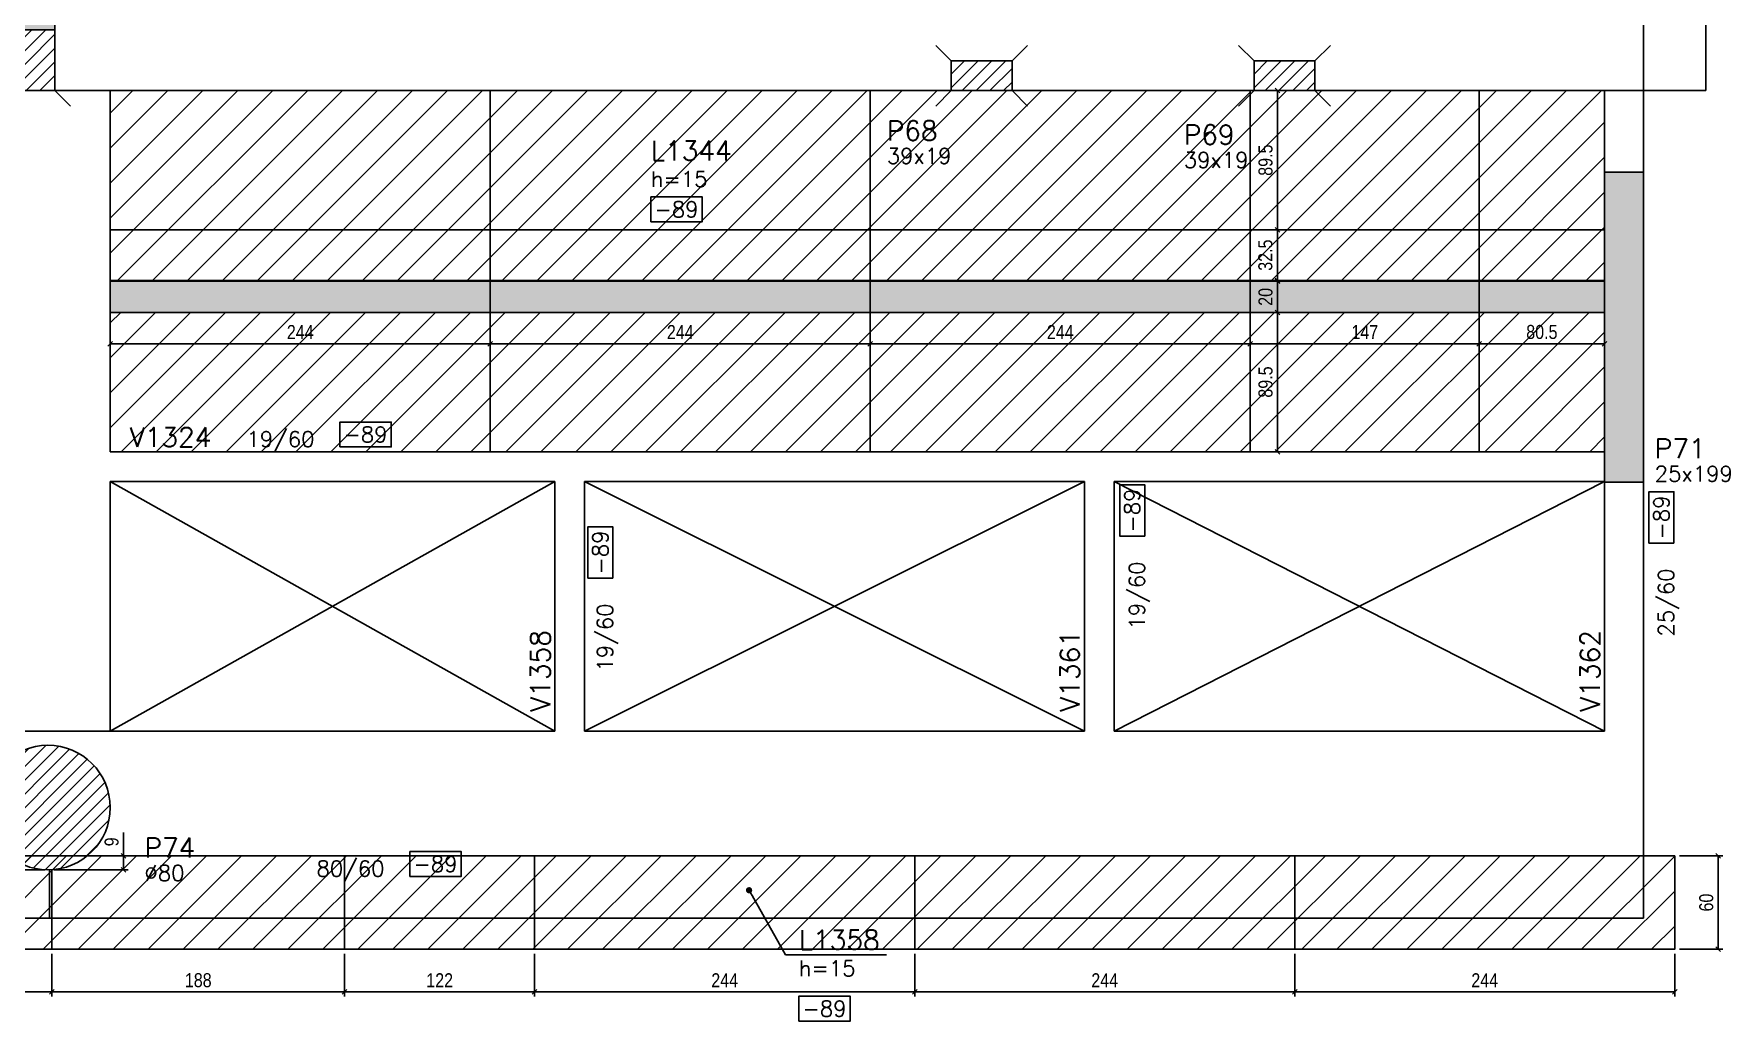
# Model space of a CAD drawing. Extents: x -3557 to 8661, y -614 to 3008.
# Drawn here: x 6083 to 7172, y 94 to 728 of the extents above; entities that cross this region are included whole.
import ezdxf
from ezdxf import colors
from ezdxf.entities.mleader import LeaderData, LeaderLine
from ezdxf.enums import TextEntityAlignment as Align
from ezdxf.math import Vec2, Vec3

# ---------------------------------------------------------------- set-up
doc = ezdxf.new("R2010")
doc.units = 0
for name, color, linetype in [('COTA', 241, 'Continuous'), ('F-AUX-RED', 1, 'Continuous'), ('F-DESNIVEL-8', 11, 'Continuous'), ('F-LAJES', 3, 'Continuous'), ('F-LAJES-DIM', 2, 'Continuous'), ('F-LAJES-NOME', 4, 'Continuous'), ('F-PILARES-DIM', 172, 'Continuous'), ('F-PILARES-HACH', 174, 'Continuous'), ('F-PILARES-M', 170, 'Continuous'), ('F-PILARES-N', 170, 'Continuous'), ('F-PILARES-NASCE', 4, 'Continuous'), ('F-PILARES-NOME', 170, 'Continuous'), ('F-PILARES-S', 170, 'Continuous'), ('F-VIGAS', 3, 'Continuous'), ('F-VIGAS-DIM', 2, 'Continuous'), ('F-VIGAS-NOME', 4, 'Continuous'), ('F-VÃO', 1, 'Continuous'), ('Painéis', 200, 'Continuous')]:
    doc.layers.add(name, color=color, linetype=linetype)
doc.layers.add('F-DESNIVEL-3', color=7, linetype='Continuous', true_color=0xd5c7ff)
doc.layers.add('Hachura', color=251, linetype='Continuous', lineweight=9)
doc.styles.add('COTA TECNICA-50', font='techl___.ttf', dxfattribs={"height": 9})
doc.styles.add('MCP', font='romans.shx')
doc.styles.get("Standard").update_dxf_attribs({"font": 'arial.ttf'})
doc.dimstyles.new('COTA PAINEL-50', dxfattribs={"dimtxt": 9, "dimasz": 3, "dimexe": 3, "dimexo": 3, "dimgap": 3, "dimtad": 1, "dimdec": 1, "dimzin": 12, "dimdsep": 46, "dimtxsty": 'COTA TECNICA-50', "dimblk1": 'OBLIQUE', "dimblk2": 'OBLIQUE', "dimsah": 1, "dimcen": 0.9, "dimclrd": 4, "dimclre": 4, "dimclrt": 240, "dimadec": 1, "dimazin": 3, "dimtfac": 1, "dimtdec": 1, "dimtmove": 0, "dimatfit": 3, "dimfxl": 1, "dimtolj": 1, "dimtzin": 12, "dimarcsym": 0})
pattern_1 = [(45, (3857.195, 715.201), (-4.419417, 4.419417), [])]

# ---------------------------------------------------------------- blocks, each defined once
blk = doc.blocks.new('*U525')
at = {"layer": 'F-LAJES-DIM', "color": 1}
blk.add_lwpolyline([(0, 0), (33, 0), (33, 16), (0, 16)], close=True, dxfattribs=at)
at = {"layer": 'F-LAJES-DIM', "style": 'MCP'}
blk.add_attdef('DIM', text='', height=10, dxfattribs=at).set_placement((16.5, 8), align=Align.MIDDLE_CENTER)
blk = doc.blocks.new('*U497')
at = {"layer": 'F-LAJES-DIM', "color": 1}
blk.add_lwpolyline([(0, 0), (33, 0), (33, 16), (0, 16)], close=True, dxfattribs=at)
at = {"layer": 'F-LAJES-DIM', "style": 'MCP'}
blk.add_attdef('DIM', text='', height=10, dxfattribs=at).set_placement((16.5, 8), align=Align.MIDDLE_CENTER)
blk = doc.blocks.new('*U539')
at = {"layer": 'F-VIGAS-DIM', "color": 1}
blk.add_lwpolyline([(0, 0), (33, 0), (33, 16), (0, 16)], close=True, dxfattribs=at)
at = {"layer": 'F-VIGAS-DIM', "style": 'MCP'}
blk.add_attdef('DIM', text='', height=10, dxfattribs=at).set_placement((16.5, 8), align=Align.MIDDLE_CENTER)
blk = doc.blocks.new('*U540')
at = {"layer": 'F-VIGAS-DIM', "color": 1}
blk.add_lwpolyline([(0, 0), (33, 0), (33, 16), (0, 16)], close=True, dxfattribs=at)
at = {"layer": 'F-VIGAS-DIM', "style": 'MCP'}
blk.add_attdef('DIM', text='', height=10, dxfattribs=at).set_placement((16.5, 8), align=Align.MIDDLE_CENTER)
blk = doc.blocks.new('*U541')
at = {"layer": 'F-VIGAS-DIM', "color": 1}
blk.add_lwpolyline([(0, 0), (33, 0), (33, 16), (0, 16)], close=True, dxfattribs=at)
at = {"layer": 'F-VIGAS-DIM', "style": 'MCP'}
blk.add_attdef('DIM', text='', height=10, dxfattribs=at).set_placement((16.5, 8), align=Align.MIDDLE_CENTER)
blk = doc.blocks.new('*U543')
at = {"layer": 'F-VIGAS-DIM', "color": 1}
blk.add_lwpolyline([(0, 0), (33, 0), (33, 16), (0, 16)], close=True, dxfattribs=at)
at = {"layer": 'F-VIGAS-DIM', "style": 'MCP'}
blk.add_attdef('DIM', text='', height=10, dxfattribs=at).set_placement((16.5, 8), align=Align.MIDDLE_CENTER)
blk = doc.blocks.new('*U532')
at = {"layer": 'F-VIGAS-DIM', "color": 1}
blk.add_lwpolyline([(0, 0), (33, 0), (33, 16), (0, 16)], close=True, dxfattribs=at)
at = {"layer": 'F-VIGAS-DIM', "style": 'MCP'}
blk.add_attdef('DIM', text='', height=10, dxfattribs=at).set_placement((16.5, 8), align=Align.MIDDLE_CENTER)
blk = doc.blocks.new('_Dot')
at = {"color": 0, "linetype": 'ByBlock', "lineweight": -2}
blk.add_line((-0.5, 0), (-1, 0), dxfattribs=at)
at = {"color": 0, "linetype": 'ByBlock', "const_width": 0.5}
blk.add_lwpolyline([(-0.25, 0, 1), (0.25, 0, 1)], format="xyb", close=True, dxfattribs=at)
blk = doc.blocks.new('_Oblique')
at = {"color": 0, "linetype": 'ByBlock', "lineweight": -2}
blk.add_line((-0.5, -0.5), (0.5, 0.5), dxfattribs=at)
blk = doc.blocks.new('*D679')
at = {"layer": 'COTA', "color": 4, "lineweight": -2, "transparency": 16777216}
for p, q in [((6132.2, 545.7), (6132.2, 525.5)), ((6376.2, 545.7), (6376.2, 525.5)), ((6132.2, 528.5), (6376.2, 528.5))]:
    blk.add_line(p, q, dxfattribs=at)
at = {"layer": 'Defpoints', "color": 0, "transparency": 16777216}
for p in [(6132.2, 548.7), (6376.2, 548.7), (6376.2, 528.5)]:
    blk.add_point(p, dxfattribs=at)
at = {"layer": 'COTA', "color": 4, "lineweight": -2, "transparency": 16777216, "xscale": 3, "yscale": 3, "zscale": 3, "rotation": 180}
blk.add_blockref('_Oblique', (6132.2, 528.5), dxfattribs=at)
at = {"layer": 'COTA', "color": 4, "lineweight": -2, "transparency": 16777216, "xscale": 3, "yscale": 3, "zscale": 3}
blk.add_blockref('_Oblique', (6376.2, 528.5), dxfattribs=at)
at = {"layer": 'COTA', "color": 240, "transparency": 16777216, "insert": (6254.2, 536.1), "char_height": 9, "attachment_point": 5, "style": 'COTA TECNICA-50'}
blk.add_mtext('\\A1;244', dxfattribs=at)
blk = doc.blocks.new('*D680')
at = {"layer": 'COTA', "color": 4, "lineweight": -2, "transparency": 16777216}
for p, q in [((6376.2, 578.2), (6376.2, 525.5)), ((6620.2, 545.7), (6620.2, 525.5)), ((6376.2, 528.5), (6620.2, 528.5))]:
    blk.add_line(p, q, dxfattribs=at)
at = {"layer": 'Defpoints', "color": 0, "transparency": 16777216}
for p in [(6376.2, 581.2), (6620.2, 548.7), (6620.2, 528.5)]:
    blk.add_point(p, dxfattribs=at)
at = {"layer": 'COTA', "color": 4, "lineweight": -2, "transparency": 16777216, "xscale": 3, "yscale": 3, "zscale": 3, "rotation": 180}
blk.add_blockref('_Oblique', (6376.2, 528.5), dxfattribs=at)
at = {"layer": 'COTA', "color": 4, "lineweight": -2, "transparency": 16777216, "xscale": 3, "yscale": 3, "zscale": 3}
blk.add_blockref('_Oblique', (6620.2, 528.5), dxfattribs=at)
at = {"layer": 'COTA', "color": 240, "transparency": 16777216, "insert": (6498.2, 536.1), "char_height": 9, "attachment_point": 5, "style": 'COTA TECNICA-50'}
blk.add_mtext('\\A1;244', dxfattribs=at)
blk = doc.blocks.new('*D681')
at = {"layer": 'COTA', "color": 4, "lineweight": -2, "transparency": 16777216}
for p, q in [((6620.2, 545.7), (6620.2, 525.5)), ((6864.2, 545.7), (6864.2, 525.5)), ((6620.2, 528.5), (6864.2, 528.5))]:
    blk.add_line(p, q, dxfattribs=at)
at = {"layer": 'Defpoints', "color": 0, "transparency": 16777216}
for p in [(6620.2, 548.7), (6864.2, 548.7), (6864.2, 528.5)]:
    blk.add_point(p, dxfattribs=at)
at = {"layer": 'COTA', "color": 4, "lineweight": -2, "transparency": 16777216, "xscale": 3, "yscale": 3, "zscale": 3, "rotation": 180}
blk.add_blockref('_Oblique', (6620.2, 528.5), dxfattribs=at)
at = {"layer": 'COTA', "color": 4, "lineweight": -2, "transparency": 16777216, "xscale": 3, "yscale": 3, "zscale": 3}
blk.add_blockref('_Oblique', (6864.2, 528.5), dxfattribs=at)
at = {"layer": 'COTA', "color": 240, "transparency": 16777216, "insert": (6742.2, 536.1), "char_height": 9, "attachment_point": 5, "style": 'COTA TECNICA-50'}
blk.add_mtext('\\A1;244', dxfattribs=at)
blk = doc.blocks.new('*D682')
at = {"layer": 'COTA', "color": 4, "lineweight": -2, "transparency": 16777216}
for p, q in [((6864.2, 545.7), (6864.2, 525.5)), ((7011.2, 545.7), (7011.2, 525.5)), ((6864.2, 528.5), (7011.2, 528.5))]:
    blk.add_line(p, q, dxfattribs=at)
at = {"layer": 'Defpoints', "color": 0, "transparency": 16777216}
for p in [(6864.2, 548.7), (7011.2, 548.7), (7011.2, 528.5)]:
    blk.add_point(p, dxfattribs=at)
at = {"layer": 'COTA', "color": 4, "lineweight": -2, "transparency": 16777216, "xscale": 3, "yscale": 3, "zscale": 3, "rotation": 180}
blk.add_blockref('_Oblique', (6864.2, 528.5), dxfattribs=at)
at = {"layer": 'COTA', "color": 4, "lineweight": -2, "transparency": 16777216, "xscale": 3, "yscale": 3, "zscale": 3}
blk.add_blockref('_Oblique', (7011.2, 528.5), dxfattribs=at)
at = {"layer": 'COTA', "color": 240, "transparency": 16777216, "insert": (6937.7, 536.1), "char_height": 9, "attachment_point": 5, "style": 'COTA TECNICA-50'}
blk.add_mtext('\\A1;147', dxfattribs=at)
blk = doc.blocks.new('*D683')
at = {"layer": 'COTA', "color": 4, "lineweight": -2, "transparency": 16777216}
for p, q in [((6867.2, 548.7), (6884.6, 548.7)), ((6881.6, 459.2), (6881.6, 548.7)), ((6867.2, 459.2), (6884.6, 459.2))]:
    blk.add_line(p, q, dxfattribs=at)
at = {"layer": 'Defpoints', "color": 0, "transparency": 16777216}
for p in [(6864.2, 548.7), (6881.6, 548.7), (6864.2, 459.2)]:
    blk.add_point(p, dxfattribs=at)
at = {"layer": 'COTA', "color": 4, "lineweight": -2, "transparency": 16777216, "xscale": 3, "yscale": 3, "zscale": 3}
for p, rotation in [((6881.6, 548.7), 90), ((6881.6, 459.2), 270)]:
    blk.add_blockref('_Oblique', p, dxfattribs=dict(at, rotation=rotation))
at = {"layer": 'COTA', "color": 240, "transparency": 16777216, "insert": (6874, 504), "char_height": 9, "attachment_point": 5, "rotation": 90, "style": 'COTA TECNICA-50'}
blk.add_mtext('\\A1;89.5', dxfattribs=at)
blk = doc.blocks.new('*D684')
at = {"layer": 'COTA', "color": 4, "lineweight": -2, "transparency": 16777216}
for p, q in [((6867.2, 568.7), (6884.6, 568.7)), ((6881.6, 548.7), (6881.6, 568.7)), ((6867.2, 548.7), (6884.6, 548.7))]:
    blk.add_line(p, q, dxfattribs=at)
at = {"layer": 'Defpoints', "color": 0, "transparency": 16777216}
for p in [(6864.2, 568.7), (6881.6, 568.7), (6864.2, 548.7)]:
    blk.add_point(p, dxfattribs=at)
at = {"layer": 'COTA', "color": 4, "lineweight": -2, "transparency": 16777216, "xscale": 3, "yscale": 3, "zscale": 3}
for p, rotation in [((6881.6, 568.7), 90), ((6881.6, 548.7), 270)]:
    blk.add_blockref('_Oblique', p, dxfattribs=dict(at, rotation=rotation))
at = {"layer": 'COTA', "color": 240, "transparency": 16777216, "insert": (6874, 558.7), "char_height": 9, "attachment_point": 5, "rotation": 90, "style": 'COTA TECNICA-50'}
blk.add_mtext('\\A1;20', dxfattribs=at)
blk = doc.blocks.new('*D685')
at = {"layer": 'COTA', "color": 4, "lineweight": -2, "transparency": 16777216}
for p, q in [((6867.2, 601.7), (6884.6, 601.7)), ((6881.6, 569.2), (6881.6, 601.7)), ((6867.2, 569.2), (6884.6, 569.2))]:
    blk.add_line(p, q, dxfattribs=at)
at = {"layer": 'Defpoints', "color": 0, "transparency": 16777216}
for p in [(6864.2, 601.7), (6881.6, 601.7), (6864.2, 569.2)]:
    blk.add_point(p, dxfattribs=at)
at = {"layer": 'COTA', "color": 4, "lineweight": -2, "transparency": 16777216, "xscale": 3, "yscale": 3, "zscale": 3}
for p, rotation in [((6881.6, 601.7), 90), ((6881.6, 569.2), 270)]:
    blk.add_blockref('_Oblique', p, dxfattribs=dict(at, rotation=rotation))
at = {"layer": 'COTA', "color": 240, "transparency": 16777216, "insert": (6873.9, 585.5), "char_height": 9, "attachment_point": 5, "rotation": 90, "style": 'COTA TECNICA-50'}
blk.add_mtext('\\A1;32.5', dxfattribs=at)
blk = doc.blocks.new('*D849')
at = {"layer": 'COTA', "color": 4, "lineweight": -2, "transparency": 16777216}
for p, q in [((6867.2, 691.2), (6884.6, 691.2)), ((6881.6, 601.7), (6881.6, 691.2)), ((6867.2, 601.7), (6884.6, 601.7))]:
    blk.add_line(p, q, dxfattribs=at)
at = {"layer": 'Defpoints', "color": 0, "transparency": 16777216}
for p in [(6864.2, 691.2), (6881.6, 691.2), (6864.2, 601.7)]:
    blk.add_point(p, dxfattribs=at)
at = {"layer": 'COTA', "color": 4, "lineweight": -2, "transparency": 16777216, "xscale": 3, "yscale": 3, "zscale": 3}
for p, rotation in [((6881.6, 691.2), 90), ((6881.6, 601.7), 270)]:
    blk.add_blockref('_Oblique', p, dxfattribs=dict(at, rotation=rotation))
at = {"layer": 'COTA', "color": 240, "transparency": 16777216, "insert": (6874, 646.5), "char_height": 9, "attachment_point": 5, "rotation": 90, "style": 'COTA TECNICA-50'}
blk.add_mtext('\\A1;89.5', dxfattribs=at)
blk = doc.blocks.new('*D850')
at = {"layer": 'COTA', "color": 4, "lineweight": -2, "transparency": 16777216}
for p, q in [((7011.2, 545.7), (7011.2, 525.5)), ((7091.7, 545.7), (7091.7, 525.5)), ((7011.2, 528.5), (7091.7, 528.5))]:
    blk.add_line(p, q, dxfattribs=at)
at = {"layer": 'Defpoints', "color": 0, "transparency": 16777216}
for p in [(7011.2, 548.7), (7091.7, 548.7), (7091.7, 528.5)]:
    blk.add_point(p, dxfattribs=at)
at = {"layer": 'COTA', "color": 4, "lineweight": -2, "transparency": 16777216, "xscale": 3, "yscale": 3, "zscale": 3, "rotation": 180}
blk.add_blockref('_Oblique', (7011.2, 528.5), dxfattribs=at)
at = {"layer": 'COTA', "color": 4, "lineweight": -2, "transparency": 16777216, "xscale": 3, "yscale": 3, "zscale": 3}
blk.add_blockref('_Oblique', (7091.7, 528.5), dxfattribs=at)
at = {"layer": 'COTA', "color": 240, "transparency": 16777216, "insert": (7051.4, 536.1), "char_height": 9, "attachment_point": 5, "style": 'COTA TECNICA-50'}
blk.add_mtext('\\A1;80.5', dxfattribs=at)
blk = doc.blocks.new('*D889')
at = {"layer": 'COTA', "color": 4, "lineweight": -2, "transparency": 16777216}
for p, q in [((6404.7, 136.7), (6404.7, 109.3)), ((6648.7, 136.7), (6648.7, 109.3)), ((6404.7, 112.3), (6648.7, 112.3))]:
    blk.add_line(p, q, dxfattribs=at)
at = {"layer": 'Defpoints', "color": 0, "transparency": 16777216}
for p in [(6404.7, 139.7), (6648.7, 139.7), (6648.7, 112.3)]:
    blk.add_point(p, dxfattribs=at)
at = {"layer": 'COTA', "color": 4, "lineweight": -2, "transparency": 16777216, "xscale": 3, "yscale": 3, "zscale": 3, "rotation": 180}
blk.add_blockref('_Oblique', (6404.7, 112.3), dxfattribs=at)
at = {"layer": 'COTA', "color": 4, "lineweight": -2, "transparency": 16777216, "xscale": 3, "yscale": 3, "zscale": 3}
blk.add_blockref('_Oblique', (6648.7, 112.3), dxfattribs=at)
at = {"layer": 'COTA', "color": 240, "transparency": 16777216, "insert": (6526.7, 119.8), "char_height": 9, "attachment_point": 5, "style": 'COTA TECNICA-50'}
blk.add_mtext('\\A1;244', dxfattribs=at)
blk = doc.blocks.new('*D890')
at = {"layer": 'COTA', "color": 4, "lineweight": -2, "transparency": 16777216}
for p, q in [((6648.7, 136.7), (6648.7, 109.3)), ((6892.7, 136.7), (6892.7, 109.3)), ((6648.7, 112.3), (6892.7, 112.3))]:
    blk.add_line(p, q, dxfattribs=at)
at = {"layer": 'Defpoints', "color": 0, "transparency": 16777216}
for p in [(6648.7, 139.7), (6892.7, 139.7), (6892.7, 112.3)]:
    blk.add_point(p, dxfattribs=at)
at = {"layer": 'COTA', "color": 4, "lineweight": -2, "transparency": 16777216, "xscale": 3, "yscale": 3, "zscale": 3, "rotation": 180}
blk.add_blockref('_Oblique', (6648.7, 112.3), dxfattribs=at)
at = {"layer": 'COTA', "color": 4, "lineweight": -2, "transparency": 16777216, "xscale": 3, "yscale": 3, "zscale": 3}
blk.add_blockref('_Oblique', (6892.7, 112.3), dxfattribs=at)
at = {"layer": 'COTA', "color": 240, "transparency": 16777216, "insert": (6770.7, 119.8), "char_height": 9, "attachment_point": 5, "style": 'COTA TECNICA-50'}
blk.add_mtext('\\A1;244', dxfattribs=at)
blk = doc.blocks.new('*D891')
at = {"layer": 'COTA', "color": 4, "lineweight": -2, "transparency": 16777216}
for p, q in [((6892.7, 136.7), (6892.7, 109.3)), ((7136.7, 136.7), (7136.7, 109.3)), ((6892.7, 112.3), (7136.7, 112.3))]:
    blk.add_line(p, q, dxfattribs=at)
at = {"layer": 'Defpoints', "color": 0, "transparency": 16777216}
for p in [(6892.7, 139.7), (7136.7, 139.7), (7136.7, 112.3)]:
    blk.add_point(p, dxfattribs=at)
at = {"layer": 'COTA', "color": 4, "lineweight": -2, "transparency": 16777216, "xscale": 3, "yscale": 3, "zscale": 3, "rotation": 180}
blk.add_blockref('_Oblique', (6892.7, 112.3), dxfattribs=at)
at = {"layer": 'COTA', "color": 4, "lineweight": -2, "transparency": 16777216, "xscale": 3, "yscale": 3, "zscale": 3}
blk.add_blockref('_Oblique', (7136.7, 112.3), dxfattribs=at)
at = {"layer": 'COTA', "color": 240, "transparency": 16777216, "insert": (7014.7, 119.8), "char_height": 9, "attachment_point": 5, "style": 'COTA TECNICA-50'}
blk.add_mtext('\\A1;244', dxfattribs=at)
blk = doc.blocks.new('*D920')
at = {"layer": 'COTA', "color": 4, "lineweight": -2, "transparency": 16777216}
for p, q in [((7139.7, 199.7), (7167.6, 199.7)), ((7164.6, 139.7), (7164.6, 199.7)), ((7139.7, 139.7), (7167.6, 139.7))]:
    blk.add_line(p, q, dxfattribs=at)
at = {"layer": 'Defpoints', "color": 0, "transparency": 16777216}
for p in [(7136.7, 199.7), (7164.6, 199.7), (7136.7, 139.7)]:
    blk.add_point(p, dxfattribs=at)
at = {"layer": 'COTA', "color": 4, "lineweight": -2, "transparency": 16777216, "xscale": 3, "yscale": 3, "zscale": 3}
for p, rotation in [((7164.6, 199.7), 90), ((7164.6, 139.7), 270)]:
    blk.add_blockref('_Oblique', p, dxfattribs=dict(at, rotation=rotation))
at = {"layer": 'COTA', "color": 240, "transparency": 16777216, "insert": (7157, 169.7), "char_height": 9, "attachment_point": 5, "rotation": 90, "style": 'COTA TECNICA-50'}
blk.add_mtext('\\A1;60', dxfattribs=at)
blk = doc.blocks.new('*D921')
at = {"layer": 'COTA', "color": 4, "lineweight": -2, "transparency": 16777216}
for p, q in [((6063.9, 199.7), (6056, 199.7)), ((6059, 199.7), (6059, 190.7)), ((6090.2, 190.7), (6056, 190.7)), ((6059, 190.7), (6059, 175.7))]:
    blk.add_line(p, q, dxfattribs=at)
at = {"layer": 'Defpoints', "color": 0, "transparency": 16777216}
for p in [(6066.9, 199.7), (6059, 190.7), (6093.2, 190.7)]:
    blk.add_point(p, dxfattribs=at)
at = {"layer": 'COTA', "color": 4, "lineweight": -2, "transparency": 16777216, "xscale": 3, "yscale": 3, "zscale": 3}
for p, rotation in [((6059, 199.7), 90), ((6059, 190.7), 270)]:
    blk.add_blockref('_Oblique', p, dxfattribs=dict(at, rotation=rotation))
at = {"layer": 'COTA', "color": 240, "transparency": 16777216, "insert": (6051.4, 181.7), "char_height": 9, "attachment_point": 5, "rotation": 90, "style": 'COTA TECNICA-50'}
blk.add_mtext('\\A1;9', dxfattribs=at)
blk = doc.blocks.new('*D922')
at = {"layer": 'COTA', "color": 4, "lineweight": -2, "transparency": 16777216}
for p, q in [((6140.7, 199.7), (6140.7, 214.7)), ((6120.5, 199.7), (6143.7, 199.7)), ((6140.7, 190.7), (6140.7, 199.7)), ((6096.2, 190.7), (6143.7, 190.7))]:
    blk.add_line(p, q, dxfattribs=at)
at = {"layer": 'Defpoints', "color": 0, "transparency": 16777216}
for p in [(6117.5, 199.7), (6140.7, 199.7), (6093.2, 190.7)]:
    blk.add_point(p, dxfattribs=at)
at = {"layer": 'COTA', "color": 4, "lineweight": -2, "transparency": 16777216, "xscale": 3, "yscale": 3, "zscale": 3}
for p, rotation in [((6140.7, 199.7), 90), ((6140.7, 190.7), 270)]:
    blk.add_blockref('_Oblique', p, dxfattribs=dict(at, rotation=rotation))
at = {"layer": 'COTA', "color": 240, "transparency": 16777216, "insert": (6133.1, 208.7), "char_height": 9, "attachment_point": 5, "rotation": 90, "style": 'COTA TECNICA-50'}
blk.add_mtext('\\A1;9', dxfattribs=at)
blk = doc.blocks.new('*D939')
at = {"layer": 'COTA', "color": 4, "lineweight": -2, "transparency": 16777216}
for p, q in [((6282.7, 136.7), (6282.7, 109.3)), ((6404.7, 136.7), (6404.7, 109.3)), ((6404.7, 112.3), (6282.7, 112.3))]:
    blk.add_line(p, q, dxfattribs=at)
at = {"layer": 'Defpoints', "color": 0, "transparency": 16777216}
for p in [(6282.7, 139.7), (6404.7, 139.7), (6282.7, 112.3)]:
    blk.add_point(p, dxfattribs=at)
at = {"layer": 'COTA', "color": 4, "lineweight": -2, "transparency": 16777216, "xscale": 3, "yscale": 3, "zscale": 3, "rotation": 180}
blk.add_blockref('_Oblique', (6282.7, 112.3), dxfattribs=at)
at = {"layer": 'COTA', "color": 4, "lineweight": -2, "transparency": 16777216, "xscale": 3, "yscale": 3, "zscale": 3}
blk.add_blockref('_Oblique', (6404.7, 112.3), dxfattribs=at)
at = {"layer": 'COTA', "color": 240, "transparency": 16777216, "insert": (6343.7, 119.8), "char_height": 9, "attachment_point": 5, "style": 'COTA TECNICA-50'}
blk.add_mtext('\\A1;122', dxfattribs=at)
blk = doc.blocks.new('*D940')
at = {"layer": 'COTA', "color": 4, "lineweight": -2, "transparency": 16777216}
for p, q in [((6094.7, 136.7), (6094.7, 109.3)), ((6282.7, 136.7), (6282.7, 109.3)), ((6282.7, 112.3), (6094.7, 112.3))]:
    blk.add_line(p, q, dxfattribs=at)
at = {"layer": 'Defpoints', "color": 0, "transparency": 16777216}
for p in [(6094.7, 139.7), (6282.7, 139.7), (6094.7, 112.3)]:
    blk.add_point(p, dxfattribs=at)
at = {"layer": 'COTA', "color": 4, "lineweight": -2, "transparency": 16777216, "xscale": 3, "yscale": 3, "zscale": 3, "rotation": 180}
blk.add_blockref('_Oblique', (6094.7, 112.3), dxfattribs=at)
at = {"layer": 'COTA', "color": 4, "lineweight": -2, "transparency": 16777216, "xscale": 3, "yscale": 3, "zscale": 3}
blk.add_blockref('_Oblique', (6282.7, 112.3), dxfattribs=at)
at = {"layer": 'COTA', "color": 240, "transparency": 16777216, "insert": (6188.7, 119.8), "char_height": 9, "attachment_point": 5, "style": 'COTA TECNICA-50'}
blk.add_mtext('\\A1;188', dxfattribs=at)
blk = doc.blocks.new('*D941')
at = {"layer": 'COTA', "color": 4, "lineweight": -2, "transparency": 16777216}
for p, q in [((5972.7, 136.7), (5972.7, 109.3)), ((6094.7, 136.7), (6094.7, 109.3)), ((6094.7, 112.3), (5972.7, 112.3))]:
    blk.add_line(p, q, dxfattribs=at)
at = {"layer": 'Defpoints', "color": 0, "transparency": 16777216}
for p in [(5972.7, 139.7), (6094.7, 139.7), (5972.7, 112.3)]:
    blk.add_point(p, dxfattribs=at)
at = {"layer": 'COTA', "color": 4, "lineweight": -2, "transparency": 16777216, "xscale": 3, "yscale": 3, "zscale": 3, "rotation": 180}
blk.add_blockref('_Oblique', (5972.7, 112.3), dxfattribs=at)
at = {"layer": 'COTA', "color": 4, "lineweight": -2, "transparency": 16777216, "xscale": 3, "yscale": 3, "zscale": 3}
blk.add_blockref('_Oblique', (6094.7, 112.3), dxfattribs=at)
at = {"layer": 'COTA', "color": 240, "transparency": 16777216, "insert": (6033.7, 119.8), "char_height": 9, "attachment_point": 5, "style": 'COTA TECNICA-50'}
blk.add_mtext('\\A1;122', dxfattribs=at)

msp = doc.modelspace()

# ---------------------------------------------------------------- hatches: boundary and pattern name
at = {"layer": 'F-DESNIVEL-3', "linetype": 'Continuous'}
h = msp.add_hatch(color=256, dxfattribs=at)
h.paths.add_polyline_path([(6071.7, 691.2), (6096.7, 691.2), (6096.7, 850.2), (6071.7, 850.2)], flags=16)
h.paths.add_polyline_path([(6071.7, 691.2), (6096.7, 691.2), (6096.7, 730.2), (6071.7, 730.2)], flags=0)
at = {"layer": 'F-DESNIVEL-8', "linetype": 'Continuous'}
msp.add_hatch(color=256, dxfattribs=at).paths.add_polyline_path([(7091.7, 439.7), (7116.7, 439.7), (7116.7, 638.7), (7091.7, 638.7)], flags=16)
at = {"layer": 'F-PILARES-HACH', "linetype": 'Continuous'}
h = msp.add_hatch(dxfattribs=at)
h.set_pattern_fill('ANSI31', color=256, scale=50, style=0)
h.set_pattern_definition(pattern_1)
h.paths.add_polyline_path([(6017.7, 691.2), (6096.7, 691.2), (6096.7, 730.2), (6017.7, 730.2)], flags=16)
h = msp.add_hatch(dxfattribs=at)
h.set_pattern_fill('ANSI31', color=256, scale=50, style=0)
h.set_pattern_definition(pattern_1)
h.paths.add_polyline_path([(6672.2, 691.2), (6711.2, 691.2), (6711.2, 710.2), (6672.2, 710.2)], flags=16)
h = msp.add_hatch(dxfattribs=at)
h.set_pattern_fill('ANSI31', color=256, scale=50, style=0)
h.set_pattern_definition(pattern_1)
h.paths.add_polyline_path([(6866.7, 691.2), (6905.7, 691.2), (6905.7, 710.2), (6866.7, 710.2)], flags=16)
h = msp.add_hatch(dxfattribs=at)
h.set_pattern_fill('ANSI31', color=256, scale=50, style=0)
h.set_pattern_definition(pattern_1)
edge = h.paths.add_edge_path()
edge.add_arc((6092.2, 230.7), 40, 0, 360)
edge = h.paths.add_edge_path()
edge.add_arc((5361.7, 230.7), 40, 0, 360)
edge = h.paths.add_edge_path()
edge.add_arc((4462.7, 230.7), 40, 0, 360)
edge = h.paths.add_edge_path()
edge.add_arc((3647.7, 230.7), 40, 0, 360)
edge = h.paths.add_edge_path()
edge.add_arc((2597.7, 230.7), 40, 0, 360)
at = {"layer": 'Hachura', "linetype": 'ByBlock'}
h = msp.add_hatch(dxfattribs=at)
h.set_pattern_fill('ANSI31', color=256, scale=5)
h.paths.add_polyline_path([(6376.17, 691.2), (6132.17, 691.2), (6132.17, 601.7), (6376.17, 601.7)])
h.paths.add_polyline_path([(6376.17, 569.2), (6376.17, 601.7), (6132.17, 601.7), (6132.17, 569.2)])
h.paths.add_polyline_path([(6132.17, 548.7), (6132.17, 459.2), (6376.17, 459.2), (6376.17, 548.7)])
h.paths.add_polyline_path([(6376.17, 548.7), (6376.17, 459.2), (6427.2, 459.2), (6620.17, 459.2), (6620.17, 548.7)])
h.paths.add_polyline_path([(6376.17, 601.7), (6376.17, 569.2), (6620.17, 569.2), (6620.17, 601.7)])
h.paths.add_polyline_path([(6620.17, 601.7), (6620.17, 691.2), (6376.17, 691.2), (6376.17, 601.7)])
h.paths.add_polyline_path([(6864.17, 691.2), (6711.2, 691.2), (6672.2, 691.2), (6620.17, 691.2), (6620.17, 601.7), (6864.17, 601.7)])
h.paths.add_polyline_path([(6620.17, 601.7), (6620.17, 569.2), (6864.17, 569.2), (6864.17, 601.7)])
h.paths.add_polyline_path([(6620.17, 548.7), (6620.17, 459.2), (6767.2, 459.2), (6864.17, 459.2), (6864.17, 548.7)])
h.paths.add_polyline_path([(6864.17, 548.7), (6864.17, 459.2), (7011.17, 459.2), (7011.17, 548.7)])
h.paths.add_polyline_path([(6864.17, 601.7), (6864.17, 569.2), (7011.17, 569.2), (7011.17, 601.7)])
h.paths.add_polyline_path([(7011.17, 601.7), (7011.17, 691.2), (6905.7, 691.2), (6866.7, 691.2), (6864.17, 688.67), (6864.17, 601.7)])
h.paths.add_polyline_path([(7011.17, 601.7), (7091.7, 601.7), (7091.7, 638.7), (7091.7, 691.2), (7011.17, 691.2)])
h.paths.add_polyline_path([(7011.17, 601.7), (7011.17, 569.2), (7091.7, 569.2), (7091.7, 601.7)])
h.paths.add_polyline_path([(7091.7, 459.2), (7091.7, 548.7), (7011.17, 548.7), (7011.17, 459.2)])
h = msp.add_hatch(color=256, dxfattribs=at)
h.dxf.hatch_style = 1
h.paths.add_polyline_path([(6132.17, 568.7), (6132.17, 548.7), (6376.17, 548.7), (6376.17, 568.7)])
h.paths.add_polyline_path([(6620.17, 548.7), (6620.17, 568.7), (6376.17, 568.7), (6376.17, 548.7)])
h.paths.add_polyline_path([(6864.17, 548.7), (6864.17, 568.7), (6620.17, 568.7), (6620.17, 548.7)])
h.paths.add_polyline_path([(7091.7, 548.7), (7091.7, 568.7), (6864.17, 568.7), (6864.17, 548.7)])
h = msp.add_hatch(dxfattribs=at)
h.set_pattern_fill('ANSI31', color=256, scale=5)
h.paths.add_polyline_path([(2744.7, 199.7), (2577.7, 199.7), (2577.7, 139.7), (2744.7, 139.7)])
h.paths.add_polyline_path([(2988.7, 199.7), (2744.7, 199.7), (2744.7, 139.7), (2988.7, 139.7)])
h.paths.add_polyline_path([(3232.7, 199.7), (2988.7, 199.7), (2988.7, 139.7), (3232.7, 139.7)])
h.paths.add_polyline_path([(3476.7, 199.7), (3232.7, 199.7), (3232.7, 139.7), (3476.7, 139.7)])
h.paths.add_polyline_path([(3720.7, 199.7), (3476.7, 199.7), (3476.7, 139.7), (3720.7, 139.7)])
h.paths.add_polyline_path([(3964.7, 199.7), (3720.7, 199.7), (3720.7, 139.7), (3964.7, 139.7)])
h.paths.add_polyline_path([(4208.7, 199.7), (3964.7, 199.7), (3964.7, 139.7), (4208.7, 139.7)])
h.paths.add_polyline_path([(4452.7, 199.7), (4208.7, 199.7), (4208.7, 139.7), (4452.7, 139.7)])
h.paths.add_polyline_path([(4696.7, 199.7), (4452.7, 199.7), (4452.7, 139.7), (4696.7, 139.7)])
h.paths.add_polyline_path([(4940.7, 199.7), (4696.7, 199.7), (4696.7, 139.7), (4940.7, 139.7)])
h.paths.add_polyline_path([(5184.7, 199.7), (4940.7, 199.7), (4940.7, 139.7), (5184.7, 139.7)])
h.paths.add_polyline_path([(5428.7, 199.7), (5184.7, 199.7), (5184.7, 139.7), (5428.7, 139.7)])
h.paths.add_polyline_path([(5672.7, 199.7), (5428.7, 199.7), (5428.7, 139.7), (5672.7, 139.7)])
h.paths.add_polyline_path([(5916.7, 199.7), (5672.7, 199.7), (5672.7, 139.7), (5916.7, 139.7)])
h.paths.add_polyline_path([(6160.7, 199.7), (5916.7, 199.7), (5916.7, 139.7), (6160.7, 139.7)])
h.paths.add_polyline_path([(6404.7, 199.7), (6160.7, 199.7), (6160.7, 139.7), (6404.7, 139.7)])
h.paths.add_polyline_path([(6648.7, 199.7), (6404.7, 199.7), (6404.7, 139.7), (6648.7, 139.7)])
h.paths.add_polyline_path([(6892.7, 199.7), (6648.7, 199.7), (6648.7, 139.7), (6892.7, 139.7)])
h.paths.add_polyline_path([(7136.7, 199.7), (6892.7, 199.7), (6892.7, 139.7), (7136.7, 139.7)])

# ---------------------------------------------------------------- linework, layer by layer
at = {"layer": 'F-LAJES', "linetype": 'Continuous'}
for p, q in [((7156.7, 691.2), (7156.7, 2152.2)), ((7116.7, 691.2), (7156.7, 691.2)), ((7116.7, 199.7), (7116.7, 159.7)), ((6093.2, 190.7), (6093.2, 159.7)), ((2398.88, 159.7), (7116.7, 159.7))]:
    msp.add_line(p, q, dxfattribs=at)
at = {"layer": 'F-PILARES-M', "linetype": 'Continuous'}
for points in [[(6071.7, 691.2), (6096.7, 691.2), (6096.7, 850.2), (6071.7, 850.2), (6071.7, 691.2)], [(7091.7, 439.7), (7116.7, 439.7), (7116.7, 638.7), (7091.7, 638.7), (7091.7, 439.7)]]:
    msp.add_lwpolyline(points, dxfattribs=at)
at = {"layer": 'F-PILARES-N', "linetype": 'Continuous'}
for points in [[(6017.7, 691.2), (6096.7, 691.2), (6096.7, 730.2), (6017.7, 730.2), (6017.7, 691.2)], [(6672.2, 691.2), (6711.2, 691.2), (6711.2, 710.2), (6672.2, 710.2), (6672.2, 691.2)], [(6866.7, 691.2), (6905.7, 691.2), (6905.7, 710.2), (6866.7, 710.2), (6866.7, 691.2)]]:
    msp.add_lwpolyline(points, dxfattribs=at)
at = {"layer": 'F-PILARES-NASCE', "linetype": 'Continuous'}
for p, q in [((6672.2, 710.2), (6662.2, 720.2)), ((6711.2, 710.2), (6721.2, 720.2)), ((6866.7, 710.2), (6856.7, 720.2)), ((6905.7, 710.2), (6915.7, 720.2)), ((6096.7, 691.2), (6106.7, 681.2)), ((6672.2, 691.2), (6662.2, 681.2)), ((6711.2, 691.2), (6721.2, 681.2)), ((6866.7, 691.2), (6856.7, 681.2)), ((6905.7, 691.2), (6915.7, 681.2))]:
    msp.add_line(p, q, dxfattribs=at)
at = {"layer": 'F-PILARES-S', "linetype": 'Continuous'}
msp.add_circle((6092.2, 230.7), 40, dxfattribs=at)
at = {"layer": 'F-VIGAS'}
for points in [[(7116.7, 726.45), (7116.7, 1009.7)], [(7116.7, 638.7), (7116.7, 726.45)], [(6096.7, 691.2), (6672.2, 691.2)], [(6096.7, 691.2), (6132.17, 691.2)], [(6132.17, 459.2), (6132.17, 691.2)], [(6711.2, 691.2), (6866.7, 691.2)], [(6905.7, 691.2), (7116.7, 691.2)], [(7091.7, 691.2), (7091.7, 638.7)], [(6427.2, 459.2), (6132.17, 459.2)], [(6767.2, 459.2), (6427.2, 459.2)], [(7091.7, 459.2), (6767.2, 459.2)], [(6132.17, 279.7), (6132.17, 440.2)], [(6132.17, 440.2), (6417.7, 440.2)], [(6417.7, 440.2), (6417.7, 279.7)], [(6436.7, 279.7), (6436.7, 440.2)], [(6436.7, 440.2), (6757.7, 440.2)], [(6757.7, 440.2), (6757.7, 279.7)], [(6776.7, 279.7), (6776.7, 440.2)], [(6776.7, 440.2), (7091.7, 440.2)], [(7091.7, 439.7), (7091.7, 279.7)], [(7116.7, 199.7), (7116.7, 439.7)], [(6132.17, 279.7), (6052.17, 279.7)], [(6417.7, 279.7), (6132.17, 279.7)], [(6757.7, 279.7), (6436.7, 279.7)], [(7091.7, 279.7), (6776.7, 279.7)], [(6116.41, 199.7), (6427.2, 199.7)], [(6427.2, 199.7), (6767.2, 199.7)], [(6767.2, 199.7), (7116.7, 199.7)]]:
    msp.add_lwpolyline(points, dxfattribs=at)
at = {"layer": 'F-VÃO'}
for p, q in [((6132.17, 279.7), (6417.7, 440.2)), ((6132.17, 440.2), (6417.7, 279.7)), ((6436.7, 279.7), (6757.7, 440.2)), ((6436.7, 440.2), (6757.7, 279.7)), ((6776.7, 440.2), (7091.7, 279.7)), ((6776.7, 279.7), (7090.72, 439.7))]:
    msp.add_line(p, q, dxfattribs=at)
at = {"layer": 'Painéis'}
for p, q in [((6282.7, 199.7), (6282.7, 139.7)), ((6404.7, 199.7), (6404.7, 139.7)), ((6648.7, 199.7), (6648.7, 139.7)), ((6892.7, 199.7), (6892.7, 139.7)), ((6094.7, 190.7), (6094.7, 139.7))]:
    msp.add_line(p, q, dxfattribs=at)
for points in [[(6376.17, 459.2), (6376.17, 691.2)], [(6620.17, 459.2), (6620.17, 691.2)], [(6864.17, 459.2), (6864.17, 691.2)], [(7011.17, 459.2), (7011.17, 691.2)], [(7091.7, 601.7), (6132.17, 601.7)], [(7091.7, 569.2), (6132.17, 569.2)], [(7091.7, 568.7), (6132.17, 568.7)], [(7091.7, 548.7), (6132.17, 548.7)]]:
    msp.add_lwpolyline(points, dxfattribs=at)
msp.add_lwpolyline([(2577.7, 139.7), (7136.7, 139.7), (7136.7, 199.7), (2577.7, 199.7)], close=True, dxfattribs=at)

# ---------------------------------------------------------------- block references
at = {"layer": 'F-LAJES-DIM', "linetype": 'Continuous'}
for name, p in [('*U525', (6479.32, 606.9)), ('*U497', (6574.3, 93.59))]:
    msp.add_blockref(name, p, dxfattribs=at).add_auto_attribs({'DIM': '-89'})
at = {"layer": 'F-VIGAS-DIM', "linetype": 'Continuous'}
for name, p in [('*U539', (6279.67, 462.33)), ('*U543', (6324.59, 186.49))]:
    msp.add_blockref(name, p, dxfattribs=at).add_auto_attribs({'DIM': '-89'})
at = {"layer": 'F-VIGAS-DIM', "linetype": 'Continuous', "rotation": 90}
for name, p in [('*U541', (6796.37, 405.03)), ('*U532', (7136.17, 400.53)), ('*U540', (6454.89, 378.06))]:
    msp.add_blockref(name, p, dxfattribs=at).add_auto_attribs({'DIM': '-89'})

# ---------------------------------------------------------------- texts
at = {"layer": 'F-LAJES-DIM', "linetype": 'Continuous', "style": 'MCP'}
for p in [(6479.32, 629.32), (6574.3, 122.49)]:
    msp.add_text('h=15', height=10, dxfattribs=at).set_placement(p)
at = {"layer": 'F-LAJES-NOME', "linetype": 'Continuous', "style": 'MCP'}
for s, p in [('L1344', (6479.32, 646.32)), ('L1358', (6574.3, 139.49))]:
    msp.add_text(s, height=12.5, dxfattribs=at).set_placement(p)
at = {"layer": 'F-PILARES-DIM', "linetype": 'Continuous', "style": 'MCP'}
for s, p in [('39x19', (6630.78, 644.21)), ('39x19', (6821.42, 641.6)), ('25x199', (7123.82, 440.05)), ('%%c80', (6154.09, 183.68))]:
    msp.add_text(s, height=10, dxfattribs=at).set_placement(p)
at = {"layer": 'F-PILARES-NOME', "linetype": 'Continuous', "style": 'MCP'}
for s, p in [('P68', (6630.78, 659.21)), ('P69', (6821.42, 656.6)), ('P71', (7123.82, 455.05)), ('P74', (6154.09, 198.68))]:
    msp.add_text(s, height=12.5, dxfattribs=at).set_placement(p)
at = {"layer": 'F-VIGAS-DIM', "linetype": 'Continuous', "style": 'MCP'}
for s, p in [('19/60', (6219.67, 462.33)), ('80/60', (6264.59, 186.49))]:
    msp.add_text(s, height=10, dxfattribs=at).set_placement(p)
for s, p in [('19/60', (6796.37, 345.03)), ('25/60', (7136.17, 340.53)), ('19/60', (6454.89, 318.06))]:
    msp.add_text(s, height=10, rotation=90, dxfattribs=at).set_placement(p)
at = {"layer": 'F-VIGAS-NOME', "linetype": 'Continuous', "style": 'MCP'}
msp.add_text('V1324', height=12.5, dxfattribs=at).set_placement((6144.67, 462.33))
for s, p in [('V1358', (6414.57, 292.2)), ('V1361', (6754.57, 292.2)), ('V1362', (7088.57, 292.2))]:
    msp.add_text(s, height=12.5, rotation=90, dxfattribs=at).set_placement(p)

# ---------------------------------------------------------------- dimensions: what is measured, and where the dimension line sits
at = {"layer": 'COTA'}
for base, p1, p2, picture, middle in [((6881.61, 691.2), (6864.17, 601.7), (6864.17, 691.2), '*D849', (6873.99, 646.45)), ((6881.61, 601.7), (6864.17, 569.2), (6864.17, 601.7), '*D685', (6873.91, 585.45)), ((6881.61, 548.7), (6864.17, 459.2), (6864.17, 548.7), '*D683', (6873.99, 503.95)), ((6140.71, 199.7), (6093.2, 190.7), (6117.47, 199.7), '*D922', (6133.13, 208.7)), ((6059.02, 190.7), (6066.92, 199.7), (6093.2, 190.7), '*D921', (6051.44, 181.7)), ((7164.61, 199.7), (7136.7, 139.7), (7136.7, 199.7), '*D920', (7157.02, 169.7))]:
    dim = msp.add_linear_dim(base=base, p1=p1, p2=p2, angle=90, dimstyle='COTA PAINEL-50', dxfattribs=at)
    dim.commit()
    dim.dimension.update_dxf_attribs({"geometry": picture, "text_midpoint": middle})
for base, p1, p2, picture, middle in [((6620.17, 528.51), (6376.17, 581.2), (6620.17, 548.7), '*D680', (6498.17, 536.07)), ((6864.17, 528.51), (6620.17, 548.7), (6864.17, 548.7), '*D681', (6742.17, 536.07)), ((7011.17, 528.51), (6864.17, 548.7), (7011.17, 548.7), '*D682', (6937.67, 536.07)), ((5972.7, 112.25), (6094.7, 139.7), (5972.7, 139.7), '*D941', (6033.7, 119.81)), ((6094.7, 112.25), (6282.7, 139.7), (6094.7, 139.7), '*D940', (6188.7, 119.84)), ((6648.7, 112.25), (6404.7, 139.7), (6648.7, 139.7), '*D889', (6526.7, 119.82)), ((6892.7, 112.25), (6648.7, 139.7), (6892.7, 139.7), '*D890', (6770.7, 119.82)), ((7136.7, 112.25), (6892.7, 139.7), (7136.7, 139.7), '*D891', (7014.7, 119.82))]:
    dim = msp.add_linear_dim(base=base, p1=p1, p2=p2, dimstyle='COTA PAINEL-50', override={"dimtmove": 1}, dxfattribs=at)
    dim.commit()
    dim.dimension.update_dxf_attribs({"geometry": picture, "text_midpoint": middle})
dim = msp.add_linear_dim(base=(6881.61, 568.7), p1=(6864.17, 548.7), p2=(6864.17, 568.7), angle=90, dimstyle='COTA PAINEL-50', override={"dimtmove": 1}, dxfattribs=at)
dim.commit()
dim.dimension.update_dxf_attribs({"geometry": '*D684', "text_midpoint": (6874.02, 558.7)})
for base, p1, p2, picture, middle in [((6376.17, 528.51), (6132.17, 548.7), (6376.17, 548.7), '*D679', (6254.17, 536.07)), ((7091.7, 528.51), (7011.17, 548.7), (7091.7, 548.7), '*D850', (7051.43, 536.13)), ((6282.7, 112.25), (6404.7, 139.7), (6282.7, 139.7), '*D939', (6343.7, 119.81))]:
    dim = msp.add_linear_dim(base=base, p1=p1, p2=p2, dimstyle='COTA PAINEL-50', dxfattribs=at)
    dim.commit()
    dim.dimension.update_dxf_attribs({"geometry": picture, "text_midpoint": middle})

# ---------------------------------------------------------------- leaders
at = {"layer": 'F-AUX-RED', "linetype": 'Continuous'}
ml = msp.add_multileader_mtext('Standard', dxfattribs=at)
ml.set_content('', color=256)
ml.set_leader_properties()
ml.set_arrow_properties(name='DOT')
ml.build(insert=Vec2(0, 0))
ml.multileader.update_dxf_attribs({"text_right_attachment_type": 6, "text_top_attachment_type": 0, "text_bottom_attachment_type": 0, "dogleg_length": 0.36})
ctx = ml.context
ctx.base_point, ctx.char_height, ctx.landing_gap_size, ctx.plane_origin = Vec3(6630.7, 136.21), 0.18, 0.09, Vec3(6542.37, 177.63)
ctx.right_attachment = 6
notes = []
notes.append((ctx, [(0, (1, 1, 0), (6565.8, 136.21), (1, 0), 64.9, [(0, [(6542.37, 177.63)], 256, [])])]))
ctx.mtext.insert, ctx.mtext.flow_direction = Vec3(6630.79, 136.3), 5
for ctx, leaders in notes:
    for number, flags, end, landing, length, lines in leaders:
        leader = LeaderData()
        leader.index, (leader.has_last_leader_line, leader.has_dogleg_vector, leader.attachment_direction) = number, flags
        leader.last_leader_point, leader.dogleg_vector, leader.dogleg_length = Vec3(end), Vec3(landing), length
        for number, points, colour, breaks in lines:
            line = LeaderLine()
            line.index, line.vertices, line.color, line.breaks = number, Vec3.list(points), colors.encode_raw_color(colour), breaks
            leader.lines.append(line)
        ctx.leaders.append(leader)

doc.saveas('drawing.dxf')
